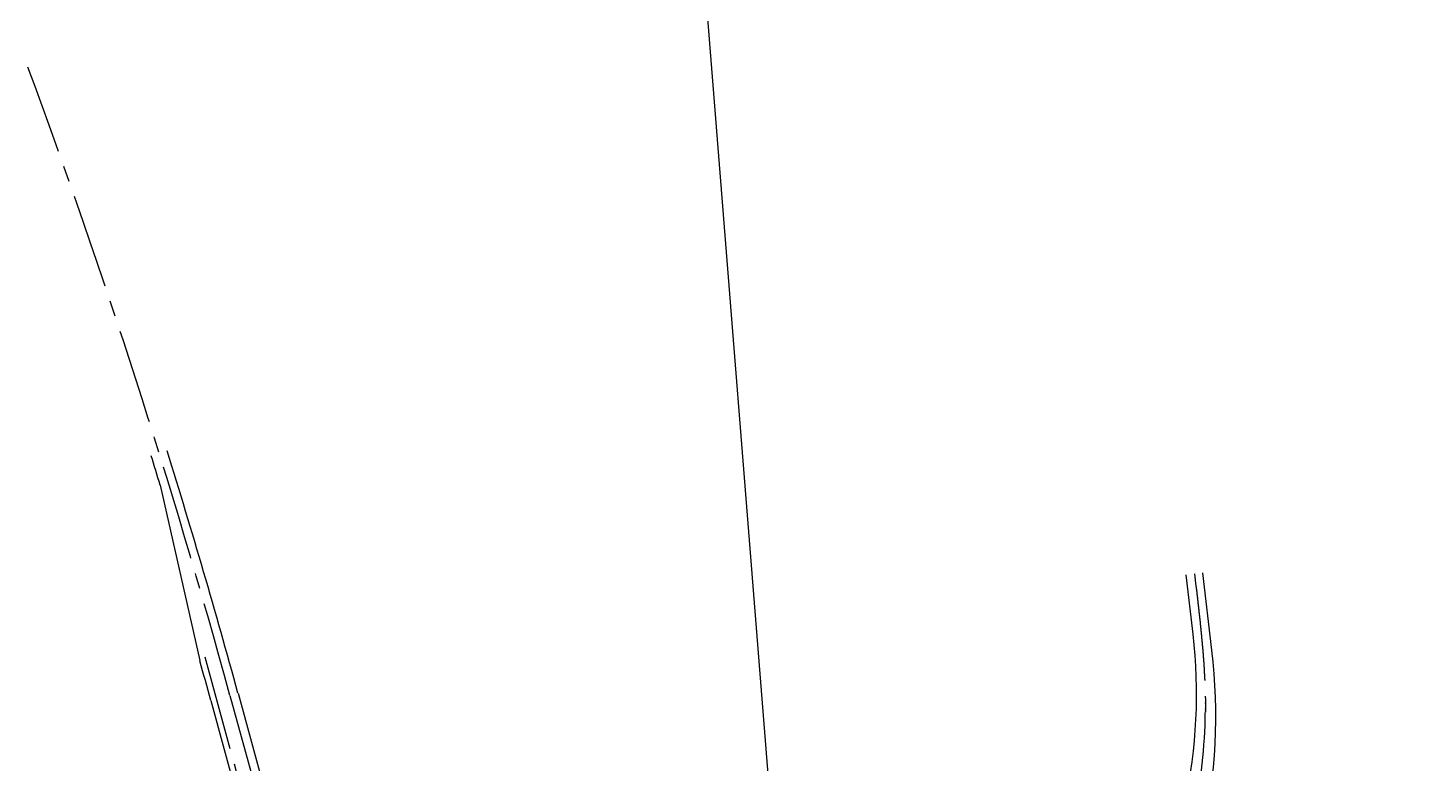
# Model space of a CAD drawing. Header units: millimetres. Extents: x 29316 to 52938, y 29851 to 35526.
# Drawn here: x 36198 to 37302, y 33595 to 34175 of the extents above; entities that cross this region are included whole.
import ezdxf

# ---------------------------------------------------------------- set-up
doc = ezdxf.new("R2010")
doc.units = ezdxf.units.MM
doc.header["$MEASUREMENT"] = 0
doc.linetypes.add('CENTER2', pattern=[1.125, 0.75, -0.125, 0.125, -0.125])
for name, color, linetype in [('D-道路-车行道边线', 5, 'CONTINUOUS'), ('桥边线', 164, 'CONTINUOUS'), ('道路中线_A', 7, 'CONTINUOUS')]:
    doc.layers.add(name, color=color, linetype=linetype)
doc.layers.add('平面分图边界', color=1, linetype='CONTINUOUS', plot=False)

msp = doc.modelspace()

# ---------------------------------------------------------------- linework, layer by layer
at = {"layer": 'D-道路-车行道边线'}
for p, q in [((36302, 33814.7), (36333.2, 33676.2)), ((37117.1, 33697.1), (37111.6, 33744)), ((37131.9, 33684.5), (37124.8, 33745.6)), ((36341.9, 33644.7), (36380.9, 33502.4)), ((36363.4, 33650.6), (36395.4, 33533.7))]:
    msp.add_line(p, q, dxfattribs=at)
for centre, radius, start, end in [((30570.6, 32061.9), 6006.6, 15.33598, 17.23558), ((30570.6, 32061.9), 5993.4, 17.00486, 17.23558), ((36709.8, 33649.9), 410, 329.0114, 6.6117), ((30570.6, 32061.9), 5984.4, 15.33598, 15.64886), ((36684.9, 33632.6), 450, 329.0114, 6.6117)]:
    msp.add_arc(centre, radius, start, end, dxfattribs=at)
at = {"layer": '平面分图边界', "color": 2, "flags": 128}
msp.add_lwpolyline([(36721.9, 34334.6), (45244.7, 35015.5), (45452.6, 32413.8), (36929.7, 31732.9)], close=True, dxfattribs=at)
at = {"layer": '桥边线', "linetype": 'Continuous'}
msp.add_line((37131.9, 33684.5), (37124.8, 33745.6), dxfattribs=at)
at = {"layer": '道路中线_A', "color": 6, "linetype": 'CENTER2', "ltscale": 100}
for p, q in [((37118.2, 33744.8), (37119.3, 33734.9)), ((36337.1, 33679.1), (36385.3, 33503.6))]:
    msp.add_line(p, q, dxfattribs=at)
msp.add_lwpolyline([(36197.6, 34144.5, -0.021705), (36357, 33648.8)], format="xyb", dxfattribs=at)
at = {"layer": '道路中线_A', "color": 6, "linetype": 'CENTER2', "ltscale": 100, "flags": 128}
msp.add_lwpolyline([(37119.3, 33734.9), (37119.4, 33734.4, 0.000003), (37119.5, 33733.8, 0.000005), (37119.5, 33733.3, 0.000007), (37119.6, 33732.7, 0.000009), (37119.7, 33732.2, 0.000011), (37119.7, 33731.6, 0.000013), (37119.8, 33731.1, 0.000014), (37119.9, 33730.5, 0.000016), (37119.9, 33730, 0.000018), (37120, 33729.4, 0.00002), (37120, 33728.9, 0.000022), (37120.1, 33728.3, 0.000024), (37120.2, 33727.8, 0.000026), (37120.2, 33727.2, 0.000028), (37120.3, 33726.7, 0.00003), (37120.4, 33726.1, 0.000032), (37120.4, 33725.5, 0.000034), (37120.5, 33725, 0.000036), (37120.6, 33724.4, 0.000038), (37120.6, 33723.9, 0.00004), (37120.7, 33723.3, 0.000041), (37120.7, 33722.8, 0.000043), (37120.8, 33722.2, 0.000045), (37120.9, 33721.7, 0.000047), (37120.9, 33721.1, 0.000049), (37121, 33720.6, 0.000051), (37121.1, 33720, 0.000053), (37121.1, 33719.5, 0.000055), (37121.2, 33718.9, 0.000057), (37121.2, 33718.4, 0.000059), (37121.3, 33717.8, 0.000061), (37121.4, 33717.3, 0.000063), (37121.4, 33716.7, 0.000065), (37121.5, 33716.2, 0.000067), (37121.5, 33715.6, 0.000068), (37121.6, 33715.1, 0.00007), (37121.7, 33714.5, 0.000072), (37121.7, 33714, 0.000074), (37121.8, 33713.4, 0.000076), (37121.9, 33712.8, 0.000078), (37121.9, 33712.3, 0.00008), (37122, 33711.7, 0.000082), (37122, 33711.2, 0.000084), (37122.1, 33710.6, 0.000086), (37122.2, 33710.1, 0.000088), (37122.2, 33709.5, 0.00009), (37122.3, 33709, 0.000092), (37122.3, 33708.4, 0.000094), (37122.4, 33707.9, 0.000095), (37122.5, 33707.3, 0.000097), (37122.5, 33706.8, 0.000099), (37122.6, 33706.2, 0.000101), (37122.6, 33705.7, 0.000103), (37122.7, 33705.1, 0.000105), (37122.7, 33704.6, 0.000107), (37122.8, 33704, 0.000109), (37122.9, 33703.5, 0.000111), (37122.9, 33702.9, 0.000113), (37123, 33702.4, 0.000115), (37123, 33701.8, 0.000117), (37123.1, 33701.2, 0.000119), (37123.1, 33700.7, 0.000121), (37123.2, 33700.1, 0.000122), (37123.2, 33699.6, 0.000124), (37123.3, 33699, 0.000126), (37123.4, 33698.5, 0.000128), (37123.4, 33697.9, 0.00013), (37123.5, 33697.4, 0.000132), (37123.5, 33696.8, 0.000134), (37123.6, 33696.3, 0.000136), (37123.6, 33695.7, 0.000138), (37123.7, 33695.2, 0.00014), (37123.7, 33694.6, 0.000142), (37123.8, 33694.1, 0.000144), (37123.8, 33693.5, 0.000146), (37123.9, 33693, 0.000148), (37123.9, 33692.4, 0.000149), (37124, 33691.8, 0.000151), (37124, 33691.3, 0.000153), (37124.1, 33690.7, 0.000155), (37124.1, 33690.2, 0.000157), (37124.2, 33689.6, 0.000159), (37124.2, 33689.1, 0.000161), (37124.3, 33688.5, 0.000163), (37124.3, 33688, 0.000165), (37124.4, 33687.4, 0.000167), (37124.4, 33686.9, 0.000169), (37124.5, 33686.3, 0.000171), (37124.5, 33685.8, 0.000173), (37124.6, 33685.2, 0.000175), (37124.6, 33684.7, 0.000177), (37124.7, 33684.1, 0.000178), (37124.7, 33683.5, 0.00018), (37124.8, 33683, 0.000182), (37124.8, 33682.4, 0.000184), (37124.9, 33681.9, 0.000186), (37124.9, 33681.3, 0.000188), (37124.9, 33680.8, 0.00019), (37125, 33680.2, 0.000192), (37125, 33679.7, 0.000194), (37125.1, 33679.1, 0.000196), (37125.1, 33678.6, 0.000198), (37125.2, 33678, 0.0002), (37125.2, 33677.5, 0.000202), (37125.2, 33676.9, 0.000204), (37125.3, 33676.3, 0.000205), (37125.3, 33675.8, 0.000207), (37125.4, 33675.2, 0.000209), (37125.4, 33674.7, 0.000211), (37125.4, 33674.1, 0.000213), (37125.5, 33673.6, 0.000215), (37125.5, 33673, 0.000217), (37125.5, 33672.5, 0.000219), (37125.6, 33671.9, 0.000221), (37125.6, 33671.4, 0.000223), (37125.7, 33670.8, 0.000225), (37125.7, 33670.2, 0.000227), (37125.7, 33669.7, 0.000229), (37125.8, 33669.1, 0.000231), (37125.8, 33668.6, 0.000232), (37125.8, 33668, 0.000234), (37125.9, 33667.5, 0.000236), (37125.9, 33666.9, 0.000238), (37125.9, 33666.4, 0.00024), (37125.9, 33665.8, 0.000242), (37126, 33665.3, 0.000244), (37126, 33664.7, 0.000246), (37126, 33664.1, 0.000248), (37126.1, 33663.6, 0.00025), (37126.1, 33663, 0.000252), (37126.1, 33662.5, 0.000254), (37126.1, 33661.9, 0.000256), (37126.2, 33661.4, 0.000258), (37126.2, 33660.8, 0.000259), (37126.2, 33660.3, 0.000261), (37126.3, 33659.7, 0.000263), (37126.3, 33659.2, 0.000265), (37126.3, 33658.6, 0.000267), (37126.3, 33658, 0.000269), (37126.3, 33657.5, 0.000271), (37126.4, 33656.9, 0.000273), (37126.4, 33656.4, 0.000275), (37126.4, 33655.8, 0.000277), (37126.4, 33655.3, 0.000279), (37126.4, 33654.7, 0.000281), (37126.5, 33654.2, 0.000283), (37126.5, 33653.6, 0.000285), (37126.5, 33653, 0.000286), (37126.5, 33652.5, 0.000288), (37126.5, 33651.9, 0.00029), (37126.5, 33651.4, 0.000292), (37126.6, 33650.8, 0.000294), (37126.6, 33650.3, 0.000296), (37126.6, 33649.7, 0.000298), (37126.6, 33649.2, 0.0003), (37126.6, 33648.6, 0.000302), (37126.6, 33648, 0.000304), (37126.6, 33647.5, 0.000306), (37126.7, 33646.9, 0.000308), (37126.7, 33646.4, 0.00031), (37126.7, 33645.8, 0.000312), (37126.7, 33645.3, 0.000313), (37126.7, 33644.7, 0.000315), (37126.7, 33644.2, 0.000317), (37126.7, 33643.6, 0.000319), (37126.7, 33643, 0.000321), (37126.7, 33642.5, 0.000323), (37126.7, 33641.9, 0.000325), (37126.7, 33641.4, 0.000327), (37126.7, 33640.8, 0.000329), (37126.7, 33640.3, 0.000331), (37126.7, 33639.7, 0.000333), (37126.7, 33639.2, 0.000335), (37126.7, 33638.6, 0.000337), (37126.7, 33638, 0.000339), (37126.7, 33637.5, 0.00034), (37126.7, 33636.9, 0.000342), (37126.7, 33636.4, 0.000344), (37126.7, 33635.8, 0.000346), (37126.7, 33635.3)], format="xyb", dxfattribs=at)
at = {"layer": '道路中线_A', "color": 6, "linetype": 'CENTER2', "ltscale": 100}
msp.add_lwpolyline([(36357, 33648.8), (36415.4, 33435.6)], dxfattribs=at)
msp.add_arc((36726.7, 33639.1), 400, 336.1734, 359.4497, dxfattribs=at)

doc.saveas('drawing.dxf')
